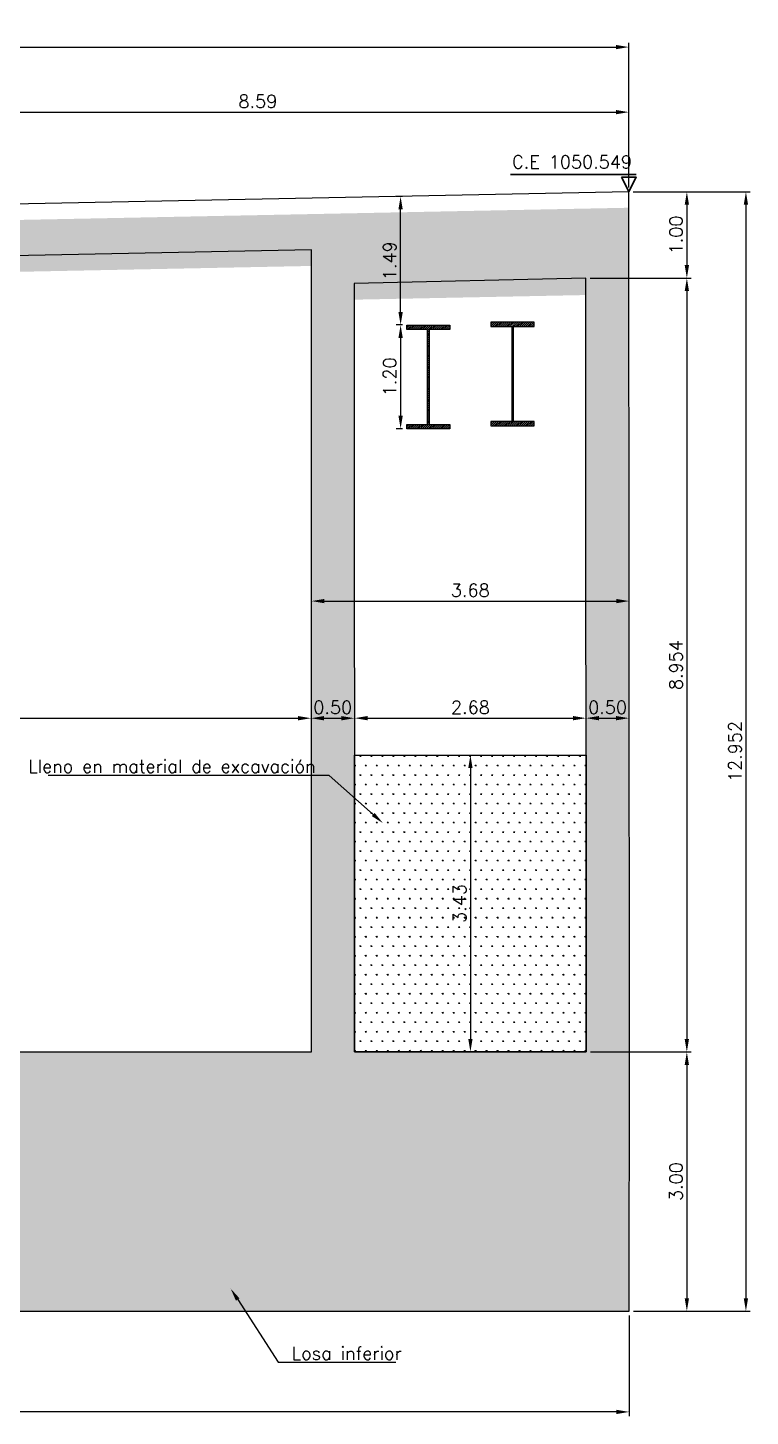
# Model space of a CAD drawing. Header units: metres. Extents: x 1080594 to 1081411, y 976871 to 977162.
# Drawn here: x 1081100.49 to 1081108.84, y 977060.97 to 977077.03 of the extents above; entities that cross this region are included whole.
import ezdxf
from ezdxf import colors
from ezdxf.entities.mleader import LeaderData, LeaderLine
from ezdxf.math import Vec2, Vec3

# ---------------------------------------------------------------- set-up
doc = ezdxf.new("R2010")
doc.units = ezdxf.units.M
doc.header["$LTSCALE"] = 25.4
for name, color, linetype in [('CONTRAPESO', 3, 'Continuous'), ('DIMCONTRAPESO', 1, 'Continuous'), ('PERFIL MET', 37, 'Continuous'), ('SOLIDOS', 9, 'Continuous')]:
    doc.layers.add(name, color=color, linetype=linetype)
for name, color, linetype, lineweight in [('COTA', 1, 'Continuous', 30), ('COTACIM', 20, 'Continuous', 5), ('SOLIDOREFCONT', 254, 'Continuous', 5)]:
    doc.layers.add(name, color=color, linetype=linetype, lineweight=lineweight)
doc.styles.add('romans', font='romans.shx')
doc.dimstyles.new('Copy 75', dxfattribs={"dimtxt": 0.15, "dimasz": 0.15, "dimexe": 0.05, "dimexo": 0.05, "dimgap": 0.05, "dimtad": 1, "dimzin": 0, "dimdsep": 46, "dimtxsty": 'romans', "dimcen": 0.002, "dimclrd": 1, "dimclre": 1, "dimclrt": 3, "dimadec": 4, "dimazin": 0, "dimtfac": 1, "dimtofl": 0, "dimtmove": 1, "dimatfit": 3, "dimfxl": 1, "dimtolj": 1, "dimtzin": 0, "dimarcsym": 1})

# ---------------------------------------------------------------- blocks, each defined once
blk = doc.blocks.new('*D1348')
at = {"layer": 'COTA', "color": 1, "lineweight": -2, "transparency": 16777216}
for p, q in [((1081090.267493849, 977074.8420710828), (1081090.267493849, 977076.8584103943)), ((1081090.417493849, 977076.8084103942), (1081107.290584615, 977076.8084103942)), ((1081107.440584615, 977075.185532898), (1081107.440584615, 977076.8584103943))]:
    blk.add_line(p, q, dxfattribs=at)
at = {"layer": 'COTA', "color": 1, "transparency": 16777216}
for points in [[(1081090.417493849, 977076.8334103943), (1081090.417493849, 977076.7834103942), (1081090.267493849, 977076.8084103942)], [(1081107.290584615, 977076.8334103943), (1081107.290584615, 977076.7834103942), (1081107.440584615, 977076.8084103942)]]:
    blk.add_solid(points, dxfattribs=at)
at = {"layer": 'Defpoints', "color": 0, "transparency": 16777216}
for p in [(1081107.440584615, 977076.8084103942), (1081107.440584615, 977075.1355328979), (1081090.267493849, 977074.7920710827)]:
    blk.add_point(p, dxfattribs=at)
at = {"layer": 'COTA', "color": 3, "transparency": 16777216, "insert": (1081098.854039232, 977076.9334103942), "char_height": 0.15, "attachment_point": 5, "style": 'romans'}
blk.add_mtext('\\A1;17.17', dxfattribs=at)
blk = doc.blocks.new('*D1352')
at = {"layer": 'COTA', "color": 1, "lineweight": -2, "transparency": 16777216}
for p, q in [((1081094.09417119, 977069.042846919), (1081103.614147855, 977069.042846919)), ((1081093.94417119, 977068.9929712027), (1081093.94417119, 977068.992846919))]:
    blk.add_line(p, q, dxfattribs=at)
at = {"layer": 'COTA', "color": 1, "transparency": 16777216}
for points in [[(1081094.09417119, 977069.0678469191), (1081094.09417119, 977069.017846919), (1081093.94417119, 977069.042846919)], [(1081103.614147855, 977069.0678469191), (1081103.614147855, 977069.017846919), (1081103.764147855, 977069.042846919)]]:
    blk.add_solid(points, dxfattribs=at)
at = {"layer": 'Defpoints', "color": 0, "transparency": 16777216}
for p in [(1081093.94417119, 977069.0429712028), (1081103.764147855, 977069.042846919), (1081103.764147855, 977069.042846919)]:
    blk.add_point(p, dxfattribs=at)
at = {"layer": 'COTA', "color": 3, "transparency": 16777216, "insert": (1081098.854159523, 977069.167846919), "char_height": 0.15, "attachment_point": 5, "style": 'romans'}
blk.add_mtext('\\A1;9.81', dxfattribs=at)
blk = doc.blocks.new('*D1353')
at = {"layer": 'COTA', "color": 1, "lineweight": -2, "transparency": 16777216}
blk.add_line((1081103.914147855, 977069.042846919), (1081104.114169669, 977069.042846919), dxfattribs=at)
at = {"layer": 'COTA', "color": 1, "transparency": 16777216}
for points in [[(1081103.914147855, 977069.0678469191), (1081103.914147855, 977069.017846919), (1081103.764147855, 977069.042846919)], [(1081104.114169669, 977069.0678469191), (1081104.114169669, 977069.017846919), (1081104.264169669, 977069.042846919)]]:
    blk.add_solid(points, dxfattribs=at)
at = {"layer": 'Defpoints', "color": 0, "transparency": 16777216}
for p in [(1081103.764147855, 977069.042846919), (1081104.264169669, 977069.042846919), (1081104.264169669, 977069.042846919)]:
    blk.add_point(p, dxfattribs=at)
at = {"layer": 'COTA', "color": 3, "transparency": 16777216, "insert": (1081104.014158762, 977069.167846919), "char_height": 0.15, "attachment_point": 5, "style": 'romans'}
blk.add_mtext('\\A1;0.50', dxfattribs=at)
blk = doc.blocks.new('*D1354')
at = {"layer": 'COTA', "color": 1, "lineweight": -2, "transparency": 16777216}
for p, q in [((1081104.268490994, 977068.6719914074), (1081104.268490994, 977069.0935671397)), ((1081104.418490994, 977069.0435671397), (1081106.794721347, 977069.0435671397))]:
    blk.add_line(p, q, dxfattribs=at)
at = {"layer": 'COTA', "color": 1, "transparency": 16777216}
for points in [[(1081104.418490994, 977069.0685671397), (1081104.418490994, 977069.0185671396), (1081104.268490994, 977069.0435671397)], [(1081106.794721347, 977069.0685671397), (1081106.794721347, 977069.0185671396), (1081106.944721346, 977069.0435671397)]]:
    blk.add_solid(points, dxfattribs=at)
at = {"layer": 'Defpoints', "color": 0, "transparency": 16777216}
for p in [(1081106.944721346, 977069.0435671397), (1081106.944721346, 977069.0435671397), (1081104.268490994, 977068.6219914074)]:
    blk.add_point(p, dxfattribs=at)
at = {"layer": 'COTA', "color": 3, "transparency": 16777216, "insert": (1081105.60660617, 977069.1685671397), "char_height": 0.15, "attachment_point": 5, "style": 'romans'}
blk.add_mtext('\\A1;2.68', dxfattribs=at)
blk = doc.blocks.new('*D1355')
at = {"layer": 'COTA', "color": 1, "lineweight": -2, "transparency": 16777216}
for p, q in [((1081106.944721346, 977068.6722373471), (1081106.944721346, 977069.0935671397)), ((1081107.094721346, 977069.0435671397), (1081107.292202377, 977069.0435671397))]:
    blk.add_line(p, q, dxfattribs=at)
at = {"layer": 'COTA', "color": 1, "transparency": 16777216}
for points in [[(1081107.094721346, 977069.0685671397), (1081107.094721346, 977069.0185671396), (1081106.944721346, 977069.0435671397)], [(1081107.292202377, 977069.0685671397), (1081107.292202377, 977069.0185671396), (1081107.442202376, 977069.0435671397)]]:
    blk.add_solid(points, dxfattribs=at)
at = {"layer": 'Defpoints', "color": 0, "transparency": 16777216}
for p in [(1081107.442202376, 977069.0435671397), (1081107.442202376, 977069.0435671397), (1081106.944721346, 977068.6222373471)]:
    blk.add_point(p, dxfattribs=at)
at = {"layer": 'COTA', "color": 3, "transparency": 16777216, "insert": (1081107.194732253, 977069.1685671397), "char_height": 0.15, "attachment_point": 5, "style": 'romans'}
blk.add_mtext('\\A1;0.50', dxfattribs=at)
blk = doc.blocks.new('*D1362')
at = {"layer": 'COTA', "color": 1, "lineweight": -2, "transparency": 16777216}
for p, q in [((1081090.264037377, 977062.1320711164), (1081090.264037377, 977060.9666532002)), ((1081107.444037377, 977062.1320711164), (1081107.444037377, 977060.9666532002)), ((1081107.294037377, 977061.0166532003), (1081090.414037377, 977061.0166532003))]:
    blk.add_line(p, q, dxfattribs=at)
at = {"layer": 'COTA', "color": 1, "transparency": 16777216}
for points in [[(1081090.414037377, 977061.0416532003), (1081090.414037377, 977060.9916532002), (1081090.264037377, 977061.0166532003)], [(1081107.294037377, 977061.0416532003), (1081107.294037377, 977060.9916532002), (1081107.444037377, 977061.0166532003)]]:
    blk.add_solid(points, dxfattribs=at)
at = {"layer": 'Defpoints', "color": 0, "transparency": 16777216}
for p in [(1081090.264037377, 977062.1820711164), (1081107.444037377, 977062.1820711164), (1081090.264037377, 977061.0166532003)]:
    blk.add_point(p, dxfattribs=at)
at = {"layer": 'COTA', "color": 3, "transparency": 16777216, "insert": (1081099.508934862, 977061.1416532003), "char_height": 0.15, "attachment_point": 5, "style": 'romans'}
blk.add_mtext('\\A1;17.180', dxfattribs=at)
blk = doc.blocks.new('*D1357')
at = {"layer": 'Defpoints', "color": 0, "transparency": 16777216}
for p in [(1081098.854039232, 977076.055799124), (1081107.440584615, 977076.055799124), (1081107.440584615, 977075.1355328979)]:
    blk.add_point(p, dxfattribs=at)
at = {"layer": 'DIMCONTRAPESO', "color": 1, "lineweight": -2, "transparency": 16777216}
for p, q in [((1081107.440584615, 977075.185532898), (1081107.440584615, 977076.105799124)), ((1081099.004039232, 977076.055799124), (1081107.290584615, 977076.055799124))]:
    blk.add_line(p, q, dxfattribs=at)
at = {"layer": 'DIMCONTRAPESO', "color": 1, "transparency": 16777216}
for points in [[(1081099.004039232, 977076.080799124), (1081099.004039232, 977076.0307991239), (1081098.854039232, 977076.055799124)], [(1081107.290584615, 977076.080799124), (1081107.290584615, 977076.0307991239), (1081107.440584615, 977076.055799124)]]:
    blk.add_solid(points, dxfattribs=at)
at = {"layer": 'DIMCONTRAPESO', "color": 3, "transparency": 16777216, "insert": (1081103.147311924, 977076.180799124), "char_height": 0.15, "attachment_point": 5, "style": 'romans'}
blk.add_mtext('\\A1;8.59', dxfattribs=at)
blk = doc.blocks.new('*D1358')
at = {"layer": 'COTA', "color": 1, "lineweight": -2, "transparency": 16777216}
for p, q in [((1081103.767406903, 977070.4456974885), (1081103.767406903, 977070.4483918151)), ((1081103.917406903, 977070.398391815), (1081107.293959858, 977070.398391815))]:
    blk.add_line(p, q, dxfattribs=at)
at = {"layer": 'COTA', "color": 1, "transparency": 16777216}
for points in [[(1081103.917406903, 977070.423391815), (1081103.917406903, 977070.373391815), (1081103.767406903, 977070.398391815)], [(1081107.293959858, 977070.423391815), (1081107.293959858, 977070.373391815), (1081107.443959858, 977070.398391815)]]:
    blk.add_solid(points, dxfattribs=at)
at = {"layer": 'Defpoints', "color": 0, "transparency": 16777216}
for p in [(1081103.767406903, 977070.3956974884), (1081107.443959858, 977070.398391815), (1081107.443959858, 977070.398391815)]:
    blk.add_point(p, dxfattribs=at)
at = {"layer": 'COTA', "color": 3, "transparency": 16777216, "insert": (1081105.605683381, 977070.523391815), "char_height": 0.15, "attachment_point": 5, "style": 'romans'}
blk.add_mtext('\\A1;3.68', dxfattribs=at)
blk = doc.blocks.new('*D1345')
at = {"layer": 'COTA', "color": 1, "lineweight": -2, "transparency": 16777216}
for p, q in [((1081104.819981196, 977073.593142765), (1081104.749501453, 977073.593142765)), ((1081104.799501453, 977073.443142765), (1081104.799501453, 977072.5430391331)), ((1081104.819981196, 977072.393039133), (1081104.749501453, 977072.393039133))]:
    blk.add_line(p, q, dxfattribs=at)
at = {"layer": 'COTA', "color": 1, "transparency": 16777216}
for points in [[(1081104.774501453, 977073.443142765), (1081104.824501453, 977073.443142765), (1081104.799501453, 977073.593142765)], [(1081104.774501453, 977072.5430391331), (1081104.824501453, 977072.5430391331), (1081104.799501453, 977072.393039133)]]:
    blk.add_solid(points, dxfattribs=at)
at = {"layer": 'Defpoints', "color": 0, "transparency": 16777216}
for p in [(1081104.869981196, 977073.593142765), (1081104.799501453, 977072.393039133), (1081104.869981196, 977072.393039133)]:
    blk.add_point(p, dxfattribs=at)
at = {"layer": 'COTA', "color": 3, "transparency": 16777216, "insert": (1081104.674501453, 977072.9930909491), "char_height": 0.15, "attachment_point": 5, "rotation": 90, "style": 'romans'}
blk.add_mtext('\\A1;1.20', dxfattribs=at)
blk = doc.blocks.new('*D1346')
at = {"layer": 'COTA', "color": 1, "lineweight": -2, "transparency": 16777216}
for p, q in [((1081104.819981196, 977075.0794081418), (1081104.749501453, 977075.0794081418)), ((1081104.799501453, 977073.743142765), (1081104.799501453, 977074.9294081418)), ((1081104.819981196, 977073.593142765), (1081104.749501453, 977073.593142765))]:
    blk.add_line(p, q, dxfattribs=at)
at = {"layer": 'COTA', "color": 1, "transparency": 16777216}
for points in [[(1081104.774501453, 977074.9294081418), (1081104.824501453, 977074.9294081418), (1081104.799501453, 977075.0794081418)], [(1081104.774501453, 977073.743142765), (1081104.824501453, 977073.743142765), (1081104.799501453, 977073.593142765)]]:
    blk.add_solid(points, dxfattribs=at)
at = {"layer": 'Defpoints', "color": 0, "transparency": 16777216}
for p in [(1081104.799501453, 977075.0794081418), (1081104.869981196, 977075.0794081418), (1081104.869981196, 977073.593142765)]:
    blk.add_point(p, dxfattribs=at)
at = {"layer": 'COTA', "color": 3, "transparency": 16777216, "insert": (1081104.674501453, 977074.3362754536), "char_height": 0.15, "attachment_point": 5, "rotation": 90, "style": 'romans'}
blk.add_mtext('\\A1;1.49', dxfattribs=at)
blk = doc.blocks.new('*D1395')
at = {"layer": 'COTA', "color": 1, "lineweight": -2, "transparency": 16777216}
for p, q in [((1081107.490602751, 977075.1338023867), (1081108.844513664, 977075.1338023867)), ((1081108.794513664, 977074.9838023867), (1081108.794513664, 977062.3320711164)), ((1081107.497493849, 977062.1820711164), (1081108.844513664, 977062.1820711164))]:
    blk.add_line(p, q, dxfattribs=at)
at = {"layer": 'COTA', "color": 1, "transparency": 16777216}
for points in [[(1081108.769513664, 977074.9838023867), (1081108.819513664, 977074.9838023867), (1081108.794513664, 977075.1338023867)], [(1081108.769513664, 977062.3320711164), (1081108.819513664, 977062.3320711164), (1081108.794513664, 977062.1820711164)]]:
    blk.add_solid(points, dxfattribs=at)
at = {"layer": 'Defpoints', "color": 0, "transparency": 16777216}
for p in [(1081107.440602751, 977075.1338023867), (1081107.447493849, 977062.1820711164), (1081108.794513664, 977062.1820711164)]:
    blk.add_point(p, dxfattribs=at)
at = {"layer": 'COTA', "color": 3, "transparency": 16777216, "insert": (1081108.669513664, 977068.6579367517), "char_height": 0.15, "attachment_point": 5, "rotation": 90, "style": 'romans'}
blk.add_mtext('\\A1;12.952', dxfattribs=at)
blk = doc.blocks.new('*D1396')
at = {"layer": 'COTA', "color": 1, "lineweight": -2, "transparency": 16777216}
for p, q in [((1081107.497493849, 977075.1338023867), (1081108.161217202, 977075.1338023867)), ((1081108.111217201, 977074.9838023867), (1081108.111217201, 977074.2853388471)), ((1081106.990881069, 977074.1353388471), (1081108.161217202, 977074.1353388471))]:
    blk.add_line(p, q, dxfattribs=at)
at = {"layer": 'COTA', "color": 1, "transparency": 16777216}
for points in [[(1081108.086217202, 977074.9838023867), (1081108.136217201, 977074.9838023867), (1081108.111217201, 977075.1338023867)], [(1081108.086217202, 977074.2853388471), (1081108.136217201, 977074.2853388471), (1081108.111217201, 977074.1353388471)]]:
    blk.add_solid(points, dxfattribs=at)
at = {"layer": 'Defpoints', "color": 0, "transparency": 16777216}
for p in [(1081107.447493849, 977075.1338023867), (1081106.940881069, 977074.1353388471), (1081108.111217201, 977074.1353388471)]:
    blk.add_point(p, dxfattribs=at)
at = {"layer": 'COTA', "color": 3, "transparency": 16777216, "insert": (1081107.986217201, 977074.634570617), "char_height": 0.15, "attachment_point": 5, "rotation": 90, "style": 'romans'}
blk.add_mtext('\\A1;1.00', dxfattribs=at)
blk = doc.blocks.new('*D1397')
at = {"layer": 'COTA', "color": 1, "lineweight": -2, "transparency": 16777216}
for p, q in [((1081106.990881069, 977074.1353388471), (1081108.161217202, 977074.1353388471)), ((1081108.111217201, 977073.985338847), (1081108.111217201, 977065.3318020274)), ((1081106.997441274, 977065.1818020274), (1081108.161217202, 977065.1818020274))]:
    blk.add_line(p, q, dxfattribs=at)
at = {"layer": 'COTA', "color": 1, "transparency": 16777216}
for points in [[(1081108.086217202, 977073.985338847), (1081108.136217201, 977073.985338847), (1081108.111217201, 977074.1353388471)], [(1081108.086217202, 977065.3318020274), (1081108.136217201, 977065.3318020274), (1081108.111217201, 977065.1818020274)]]:
    blk.add_solid(points, dxfattribs=at)
at = {"layer": 'Defpoints', "color": 0, "transparency": 16777216}
for p in [(1081106.940881069, 977074.1353388471), (1081106.947441274, 977065.1818020274), (1081108.111217201, 977065.1818020274)]:
    blk.add_point(p, dxfattribs=at)
at = {"layer": 'COTA', "color": 3, "transparency": 16777216, "insert": (1081107.986217201, 977069.6585704373), "char_height": 0.15, "attachment_point": 5, "rotation": 90, "style": 'romans'}
blk.add_mtext('\\A1;8.954', dxfattribs=at)
blk = doc.blocks.new('*D1398')
at = {"layer": 'COTA', "color": 1, "lineweight": -2, "transparency": 16777216}
for p, q in [((1081106.997441274, 977065.1818020274), (1081108.161217202, 977065.1818020274)), ((1081108.111217201, 977065.0318020274), (1081108.111217201, 977062.3320711164)), ((1081107.494037377, 977062.1820711164), (1081108.161217202, 977062.1820711164))]:
    blk.add_line(p, q, dxfattribs=at)
at = {"layer": 'COTA', "color": 1, "transparency": 16777216}
for points in [[(1081108.086217202, 977065.0318020274), (1081108.136217201, 977065.0318020274), (1081108.111217201, 977065.1818020274)], [(1081108.086217202, 977062.3320711164), (1081108.136217201, 977062.3320711164), (1081108.111217201, 977062.1820711164)]]:
    blk.add_solid(points, dxfattribs=at)
at = {"layer": 'Defpoints', "color": 0, "transparency": 16777216}
for p in [(1081106.947441274, 977065.1818020274), (1081107.444037377, 977062.1820711164), (1081108.111217201, 977062.1820711164)]:
    blk.add_point(p, dxfattribs=at)
at = {"layer": 'COTA', "color": 3, "transparency": 16777216, "insert": (1081107.986217201, 977063.681936572), "char_height": 0.15, "attachment_point": 5, "rotation": 90, "style": 'romans'}
blk.add_mtext('\\A1;3.00', dxfattribs=at)
blk = doc.blocks.new('*D1439')
at = {"layer": 'COTA', "color": 1, "lineweight": -2, "transparency": 16777216}
blk.add_line((1081105.607212184, 977068.4664020995), (1081105.607212184, 977065.3318020275), dxfattribs=at)
at = {"layer": 'COTA', "color": 1, "transparency": 16777216}
for points in [[(1081105.582212184, 977068.4664020995), (1081105.632212183, 977068.4664020995), (1081105.607212184, 977068.6164020995)], [(1081105.582212184, 977065.3318020275), (1081105.632212183, 977065.3318020275), (1081105.607212184, 977065.1818020275)]]:
    blk.add_solid(points, dxfattribs=at)
at = {"layer": 'Defpoints', "color": 0, "transparency": 16777216}
for p in [(1081105.607212184, 977068.6164020995), (1081105.607212184, 977065.1818020275), (1081105.607212184, 977065.1818020275)]:
    blk.add_point(p, dxfattribs=at)
at = {"layer": 'COTA', "color": 3, "transparency": 16777216, "insert": (1081105.482212183, 977066.8991020636), "char_height": 0.15, "attachment_point": 5, "rotation": 90, "style": 'romans'}
blk.add_mtext('\\A1;3.43', dxfattribs=at)

msp = doc.modelspace()

# ---------------------------------------------------------------- hatches: boundary and pattern name
at = {"layer": 'PERFIL MET'}
h = msp.add_hatch(dxfattribs=at)
h.set_pattern_fill('ANSI31', color=256, scale=0.005)
h.set_pattern_definition([(45, (423.2615862335078, -52.24904780252837), (-0.01122532015133644, 0.01122532015133644), [])])
h.paths.add_polyline_path([(1081105.129506196, 977073.5399908145), (1081105.129506196, 977072.4415908145), (1081105.369981196, 977072.4415908145), (1081105.369981196, 977072.3907908145), (1081104.869981196, 977072.3907908145), (1081104.869981196, 977072.4415908145), (1081105.110456196, 977072.4415908145), (1081105.110456196, 977073.5399908145), (1081104.869981196, 977073.5399908145), (1081104.869981196, 977073.5907908145), (1081105.369981196, 977073.5907908145), (1081105.369981196, 977073.5399908145)])
h = msp.add_hatch(dxfattribs=at)
h.set_pattern_fill('ANSI31', color=256, scale=0.005)
h.set_pattern_definition([(45, (423.261626470834, -52.21504956518766), (-0.01122532015133644, 0.01122532015133644), [])])
h.paths.add_polyline_path([(1081106.08550861, 977073.5739890519), (1081106.08550861, 977072.4755890518), (1081105.84503361, 977072.4755890518), (1081105.84503361, 977072.4247890519), (1081106.34503361, 977072.4247890519), (1081106.34503361, 977072.4755890518), (1081106.10455861, 977072.4755890518), (1081106.10455861, 977073.5739890519), (1081106.34503361, 977073.5739890519), (1081106.34503361, 977073.6247890518), (1081105.84503361, 977073.6247890518), (1081105.84503361, 977073.5739890519)])
at = {"layer": 'SOLIDOREFCONT', "true_color": 0x5b5b5b, "transparency": 33554546}
h = msp.add_hatch(dxfattribs=at)
h.set_pattern_fill('AR-CONC', color=251, scale=0.005)
h.set_pattern_definition([(49.99999999999999, (307.6941486909054, -0.1842686521122232), (0.91092334498002, -0.07969542769451543), [0.09525, -1.04775]), (355, (307.6941486909054, -0.1842686521122232), (-0.1762171071248467, 0.9552842261951757), [0.0762, -0.83820292085]), (100.4514447, (307.7700587259606, -0.1909099195618182), (0.7347062354517664, 0.8755887595609755), [0.08095004399999998, -0.8904512229999998]), (46.18420000000002, (307.6941486909054, 0.06973134784493595), (1.35539520446065, -0.2102116396636357), [0.1428749999999998, -1.571624999999999]), (96.63555760999992, (307.8070981909987, 0.05221384787000716), (1.187020670257515, 1.237130622988608), [0.1214251157, -1.3356780408]), (351.1841511700001, (307.6941486909054, 0.06973134784493595), (1.187020670324885, 1.237130622927663), [0.11429983535, -1.2572986596]), (21, (307.8211486910004, 0.006231347913853824), (0.7580719563456624, -0.5113259909354381), [0.09525, -1.04775]), (326.0000000000001, (307.8211486910004, 0.006231347913853824), (0.3090101417382354, 0.9209398306115963), [0.0762, -0.8382]), (71.45144499999999, (307.8843213538639, -0.0363791516283527), (1.067082096393581, 0.4096138444295262), [0.08095004400000001, -0.8904496879999999]), (37.50000000000001, (307.6941486909054, -0.1842686521122232), (0.01544301625295908, 0.4227751943657655), [0, -0.82804, 0, -0.8509000000000001, 0, -0.8413750000000001]), (7.499999999999999, (307.6941486909054, -0.1842686521122232), (0.3340983125515287, 0.5009028740905975), [0, -0.48514, 0, -0.80899, 0, -0.320675]), (327.5, (307.4109386908822, -0.1842686521122232), (0.677952975834357, -0.02864371996336722), [0, -0.3175, 0, -0.9906, 0, -1.31445]), (317.5, (307.28393869102, -0.1842686521122232), (0.7406459069300902, 0.1271324551666652), [0, -0.41275, 0, -0.65786, 0, -0.93345])])
h.paths.add_polyline_path([(1081107.447493849, 977065.5760711199), (1081107.440624597, 977074.9495337346), (1081090.267493849, 977074.6060711198), (1081090.267493849, 977065.5760711199), (1081090.267493849, 977062.1728020274), (1081107.447493849, 977062.1728020274)])
h.paths.add_polyline_path([(1081104.267493822, 977065.1728020274), (1081104.261900086, 977073.8857592645), (1081106.940881069, 977073.9393388841), (1081106.94505631, 977068.6165392902), (1081106.947004605, 977068.61653949), (1081106.947441219, 977065.5760711199), (1081106.947441274, 977065.5760711199), (1081106.946285808, 977065.172939318), (1081104.268649261, 977065.1726647369), (1081104.267493822, 977065.1728020274), (1081106.947441191, 977065.1728020273), (1081106.947004605, 977068.61653949), (1081106.94505631, 977068.6165392902), (1081106.947441247, 977065.1728020273)], flags=16)
h.paths.add_polyline_path([(1081103.767410322, 977065.1728020274), (1081103.056132693, 977065.1728020274), (1081103.056132693, 977065.1818020274), (1081094.658855005, 977065.1818020274), (1081094.658855005, 977065.1728020274), (1081093.946759343, 977065.1728020274), (1081093.946024837, 977074.0795217515), (1081103.76737937, 977074.2759488422)], flags=16)
h.paths.add_polyline_path([(1081093.447441247, 977065.1728020273), (1081090.767493822, 977065.1728020274), (1081090.767419763, 977068.616264709), (1081090.767297927, 977073.6158672213), (1081093.44627891, 977073.669446841)], flags=16)
at = {"layer": 'SOLIDOS'}
h = msp.add_hatch(dxfattribs=at)
h.set_pattern_fill('SWAMP', color=252, scale=0.005)
h.set_pattern_definition([(0, (0, 0), (0.0635, 0.109985226181), [0.015875, -0.111125]), (90, (0.0079375, 0), (-0.06349999999999999, 0.109985226181), [0.0079375, -0.212032952362]), (90, (0.009921875, 0), (-0.06349999999999999, 0.109985226181), [0.006350000000000001, -0.213620452362]), (90, (0.005953125, 0), (-0.06349999999999999, 0.109985226181), [0.006350000000000001, -0.213620452362]), (59.99999999999999, (0.01190625, 0), (-0.06349999991372332, 0.1099852262308119), [0.00508, -0.12192]), (120, (0.00396875, 0), (-0.1269999999137233, 4.981188794772607e-11), [0.005079999999999999, -0.12192])])
h.paths.add_polyline_path([(1081106.944985774, 977068.6165392036), (1081104.269987682, 977068.6165369342), (1081104.269968488, 977065.1728093582), (1081106.944966581, 977065.1727946965)])

# ---------------------------------------------------------------- linework, layer by layer
at = {"layer": 'CONTRAPESO'}
for points in [[(1081107.440602751, 977075.1338023867), (1081090.267472004, 977074.7903397719), (1081090.267493849, 977065.1818020274), (1081090.267493849, 977065.1818020274), (1081090.264037377, 977062.1820711164), (1081107.444037377, 977062.1820711164), (1081107.447493849, 977065.1818020274), (1081107.447493849, 977065.1818020274)], [(1081104.267419763, 977068.616264709), (1081106.947004605, 977068.61653949), (1081106.947441219, 977065.1818020274), (1081104.267493849, 977065.1818020275)]]:
    msp.add_lwpolyline(points, close=True, dxfattribs=at)
for points in [[(1081103.056132693, 977065.1818020274), (1081103.056132693, 977065.1818020274), (1081103.767410322, 977065.1818020274), (1081103.76737937, 977074.4619488051), (1081093.946024837, 977074.2655217145), (1081093.946759343, 977065.1818020274), (1081094.658855005, 977065.1818020274), (1081094.655398533, 977065.1818020274), (1081103.052676221, 977065.1818020274)], [(1081106.947441274, 977065.1818020274), (1081106.940881069, 977074.1353388471), (1081104.261900086, 977074.0717592274), (1081104.267493849, 977065.1818020275), (1081106.947441274, 977065.1818020274), (1081106.947441274, 977065.1818020274)]]:
    msp.add_lwpolyline(points, dxfattribs=at)
at = {"layer": 'COTA', "color": 2}
msp.add_lwpolyline([(1081106.070425418, 977075.3342214773), (1081107.526627261, 977075.3342214773)], dxfattribs=at)
msp.add_lwpolyline([(1081107.35453508, 977075.3029444597), (1081107.526634152, 977075.3029444597), (1081107.440584615, 977075.1355328979), (1081107.440584615, 977075.1355328979)], close=True, dxfattribs=at)
at = {"layer": 'PERFIL MET'}
for points in [[(1081105.129506196, 977073.5399908145), (1081105.129506196, 977072.4415908145), (1081105.369981196, 977072.4415908145), (1081105.369981196, 977072.3907908145), (1081104.869981196, 977072.3907908145), (1081104.869981196, 977072.4415908145), (1081105.110456196, 977072.4415908145), (1081105.110456196, 977073.5399908145), (1081104.869981196, 977073.5399908145), (1081104.869981196, 977073.5907908145), (1081105.369981196, 977073.5907908145), (1081105.369981196, 977073.5399908145)], [(1081106.08550861, 977073.5739890519), (1081106.08550861, 977072.4755890518), (1081105.84503361, 977072.4755890518), (1081105.84503361, 977072.4247890519), (1081106.34503361, 977072.4247890519), (1081106.34503361, 977072.4755890518), (1081106.10455861, 977072.4755890518), (1081106.10455861, 977073.5739890519), (1081106.34503361, 977073.5739890519), (1081106.34503361, 977073.6247890518), (1081105.84503361, 977073.6247890518), (1081105.84503361, 977073.5739890519)]]:
    msp.add_lwpolyline(points, close=True, dxfattribs=at)

# ---------------------------------------------------------------- texts
at = {"layer": 'COTA', "color": 3, "insert": (1081106.088652262, 977075.554804317), "char_height": 0.15, "attachment_point": 1, "style": 'romans'}
msp.add_mtext('C.E 1050.549', dxfattribs=at)

# ---------------------------------------------------------------- dimensions: what is measured, and where the dimension line sits
at = {"layer": 'COTA', "color": 4}
dim = msp.add_linear_dim(base=(1081107.440584615, 977076.8084103942), p1=(1081090.267493849, 977074.7920710827), p2=(1081107.440584615, 977075.1355328979), dimstyle='Copy 75', dxfattribs=at)
dim.commit()
dim.dimension.update_dxf_attribs({"geometry": '*D1348', "text_midpoint": (1081098.854039232, 977076.9334103942)})
at = {"layer": 'COTA', "color": 2}
for base, p1, p2, picture, middle in [((1081108.111217201, 977074.1353388471), (1081107.447493849, 977075.1338023867), (1081106.940881069, 977074.1353388471), '*D1396', (1081107.986217201, 977074.634570617)), ((1081104.799501453, 977075.0794081418), (1081104.869981196, 977073.593142765), (1081104.869981196, 977075.0794081418), '*D1346', (1081104.674501453, 977074.3362754536)), ((1081104.799501453, 977072.393039133), (1081104.869981196, 977073.593142765), (1081104.869981196, 977072.393039133), '*D1345', (1081104.674501453, 977072.9930909491)), ((1081105.607212184, 977065.1818020275), (1081105.607212184, 977068.6164020995), (1081105.607212184, 977065.1818020275), '*D1439', (1081105.482212183, 977066.8991020636)), ((1081108.111217201, 977062.1820711164), (1081106.947441274, 977065.1818020274), (1081107.444037377, 977062.1820711164), '*D1398', (1081107.986217201, 977063.681936572))]:
    dim = msp.add_linear_dim(base=base, p1=p1, p2=p2, angle=90, dimstyle='Copy 75', dxfattribs=at)
    dim.commit()
    dim.dimension.update_dxf_attribs({"geometry": picture, "text_midpoint": middle})
for base, p1, p2, picture, middle in [((1081108.794513664, 977062.1820711164), (1081107.440602751, 977075.1338023867), (1081107.447493849, 977062.1820711164), '*D1395', (1081108.669513664, 977068.6579367517)), ((1081108.111217201, 977065.1818020274), (1081106.940881069, 977074.1353388471), (1081106.947441274, 977065.1818020274), '*D1397', (1081107.986217201, 977069.6585704373))]:
    dim = msp.add_linear_dim(base=base, p1=p1, p2=p2, angle=90, dimstyle='Copy 75', override={"dimdec": 3}, dxfattribs=at)
    dim.commit()
    dim.dimension.update_dxf_attribs({"geometry": picture, "text_midpoint": middle})
at = {"layer": 'COTA'}
dim = msp.add_linear_dim(base=(1081107.443959858, 977070.398391815), p1=(1081103.767406903, 977070.3956974884), p2=(1081107.443959858, 977070.398391815), dimstyle='Copy 75', dxfattribs=at)
dim.commit()
dim.dimension.update_dxf_attribs({"geometry": '*D1358', "text_midpoint": (1081105.605683381, 977070.523391815)})
dim = msp.add_linear_dim(base=(1081103.764147855, 977069.042846919), p1=(1081093.94417119, 977069.0429712028), p2=(1081103.764147855, 977069.042846919), text='9.81', dimstyle='Copy 75', override={"dimdec": 3}, dxfattribs=at)
dim.commit()
dim.dimension.update_dxf_attribs({"geometry": '*D1352', "text_midpoint": (1081098.854159523, 977069.042846919), "dimtype": 160})
for base, p1, p2, picture, middle in [((1081104.264169669, 977069.042846919), (1081103.764147855, 977069.042846919), (1081104.264169669, 977069.042846919), '*D1353', (1081104.014158762, 977069.042846919)), ((1081106.944721346, 977069.0435671397), (1081104.268490994, 977068.6219914074), (1081106.944721346, 977069.0435671397), '*D1354', (1081105.60660617, 977069.0435671397)), ((1081107.442202376, 977069.0435671397), (1081106.944721346, 977068.6222373471), (1081107.442202376, 977069.0435671397), '*D1355', (1081107.194732253, 977069.0435671397))]:
    dim = msp.add_linear_dim(base=base, p1=p1, p2=p2, dimstyle='Copy 75', dxfattribs=at)
    dim.commit()
    dim.dimension.update_dxf_attribs({"geometry": picture, "text_midpoint": middle, "dimtype": 160})
at = {"layer": 'COTA', "color": 4}
dim = msp.add_linear_dim(base=(1081090.264037377, 977061.0166532003), p1=(1081107.444037377, 977062.1820711164), p2=(1081090.264037377, 977062.1820711164), dimstyle='Copy 75', override={"dimdec": 3}, dxfattribs=at)
dim.commit()
dim.dimension.update_dxf_attribs({"geometry": '*D1362', "text_midpoint": (1081099.508934862, 977061.0166532003), "dimtype": 160})
at = {"layer": 'DIMCONTRAPESO', "color": 2}
dim = msp.add_linear_dim(base=(1081107.440584615, 977076.055799124), p1=(1081098.854039232, 977076.055799124), p2=(1081107.440584615, 977075.1355328979), dimstyle='Copy 75', dxfattribs=at)
dim.commit()
dim.dimension.update_dxf_attribs({"geometry": '*D1357', "text_midpoint": (1081103.147311924, 977076.180799124)})

# ---------------------------------------------------------------- leaders
at = {"layer": 'COTACIM'}
ml = msp.add_multileader_mtext('Standard', dxfattribs=at)
ml.set_content('EJE VIA', color=3, style='romans')
ml.set_leader_properties(color=256)
ml.build(insert=Vec2(0, 0))
ml.multileader.update_dxf_attribs({"text_left_attachment_type": 6, "text_right_attachment_type": 6, "dogleg_length": 0.1560199508385566, "arrow_head_size": 0.15})
ctx = ml.context
ctx.base_point, ctx.char_height, ctx.arrow_head_size, ctx.landing_gap_size, ctx.plane_origin = Vec3(1081099.392884436, 977075.6375913984), 0.15, 0.15, 0, Vec3(1081098.526404162, 977075.4817134232)
ctx.left_attachment, ctx.right_attachment = 6, 6
notes = []
notes.append((ctx, [(0, (1, 1, 0), (1081099.236864485, 977075.6375913984), (1, 0), 0.1560199508385566, [(0, [(1081098.857493849, 977075.6376038523)], 0, [])])]))
ctx.mtext.insert, ctx.mtext.width, ctx.mtext.flow_direction = Vec3(1081099.392884436, 977075.8175913985), 3.591094247298315, 5
ml = msp.add_multileader_mtext('Standard', dxfattribs=at)
ml.set_content('Lleno en material de excavación', color=3, style='romans')
ml.set_leader_properties(color=256)
ml.build(insert=Vec2(0, 0))
ml.multileader.update_dxf_attribs({"text_left_attachment_type": 6, "text_right_attachment_type": 6, "dogleg_length": 0.1560199508385566, "arrow_head_size": 0.15})
ctx = ml.context
ctx.base_point, ctx.char_height, ctx.arrow_head_size, ctx.landing_gap_size, ctx.plane_origin = Vec3(1081100.037373892, 977068.3821373116), 0.15, 0.15, 0, Vec3(1081104.268767452, 977066.5017989152)
ctx.left_attachment, ctx.right_attachment, ctx.text_align_type = 6, 6, 2
notes.append((ctx, [(1, (1, 1, 0), (1081103.971965272, 977068.3821373116), (-1, 0), 0.1560199508385566, [(0, [(1081104.595449868, 977067.8287777914)], 0, [])])]))
ctx.mtext.insert, ctx.mtext.width, ctx.mtext.alignment, ctx.mtext.flow_direction = Vec3(1081103.815945321, 977068.5621373117), 4.216741702286527, 3, 5
ml = msp.add_multileader_mtext('Standard', dxfattribs=at)
ml.set_content('Losa inferior', color=3, style='romans')
ml.set_leader_properties(color=256)
ml.build(insert=Vec2(0, 0))
ml.multileader.update_dxf_attribs({"text_left_attachment_type": 6, "text_right_attachment_type": 6, "dogleg_length": 0.1560199508385566, "arrow_head_size": 0.15})
ctx = ml.context
ctx.base_point, ctx.char_height, ctx.arrow_head_size, ctx.landing_gap_size, ctx.plane_origin = Vec3(1081103.540195094, 977061.5904235991), 0.15, 0.15, 0, Vec3(1081107.412431979, 977060.6951490489)
ctx.left_attachment, ctx.right_attachment = 6, 6
notes.append((ctx, [(0, (1, 1, 0), (1081103.384175143, 977061.5904235991), (1, 0), 0.1560199508385566, [(0, [(1081102.833580305, 977062.4431060398)], 0, [])])]))
ctx.mtext.insert, ctx.mtext.width, ctx.mtext.flow_direction = Vec3(1081103.540195094, 977061.7704235992), 4.216741702286527, 5
for ctx, leaders in notes:
    for number, flags, end, landing, length, lines in leaders:
        leader = LeaderData()
        leader.index, (leader.has_last_leader_line, leader.has_dogleg_vector, leader.attachment_direction) = number, flags
        leader.last_leader_point, leader.dogleg_vector, leader.dogleg_length = Vec3(end), Vec3(landing), length
        for number, points, colour, breaks in lines:
            line = LeaderLine()
            line.index, line.vertices, line.color, line.breaks = number, Vec3.list(points), colors.encode_raw_color(colour), breaks
            leader.lines.append(line)
        ctx.leaders.append(leader)

doc.saveas('drawing.dxf')
